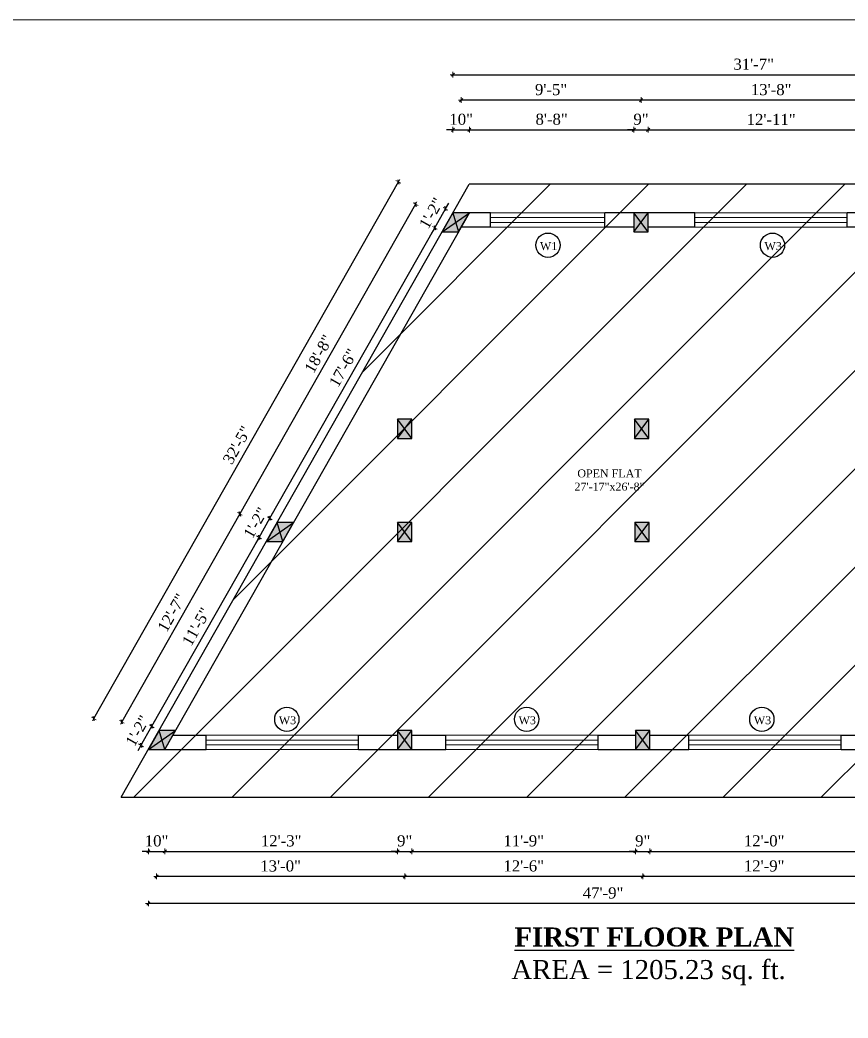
# Model space of a CAD drawing. Header units: inches. Extents: x 4069 to 291496, y -47643 to 12535.
# Drawn here: x 91030 to 91551, y 2349 to 2978 of the extents above; entities that cross this region are included whole.
import ezdxf

# ---------------------------------------------------------------- set-up
doc = ezdxf.new("R2010")
doc.units = ezdxf.units.IN
doc.header["$LTSCALE"] = 5
doc.header["$MEASUREMENT"] = 0
for name, color, linetype, lineweight in [('A-WALL', 7, 'Continuous', 9), ('Dimension', 7, 'Continuous', 18), ('Dw', 2, 'Continuous', 18), ('ele1', 21, 'Continuous', 20)]:
    doc.layers.add(name, color=color, linetype=linetype, lineweight=lineweight)
doc.layers.add('dim line', color=7, linetype='Continuous', lineweight=15, true_color=0xfab2b2)
doc.layers.add('TEXT', color=6, linetype='Continuous')
doc.layers.add('WALL', color=7, linetype='Continuous')
doc.styles.add('ordinary', font='times.ttf')
doc.dimstyles.new('Copy of 96', dxfattribs={"dimtxt": 7, "dimasz": 4, "dimexe": 0.5, "dimexo": 0.5, "dimgap": 3, "dimtad": 1, "dimdec": 1, "dimzin": 11, "dimdsep": 46, "dimlunit": 4, "dimtxsty": 'ordinary', "dimblk": 'OBLIQUE', "dimcen": 0.09, "dimse1": 1, "dimse2": 1, "dimclrt": 6, "dimazin": 0, "dimtfac": 1, "dimtdec": 1, "dimtix": 1, "dimtmove": 2, "dimatfit": 3, "dimldrblk": 'leader', "dimfxl": 0.5, "dimfxlon": 1, "dimtolj": 1, "dimtzin": 0, "dimarcsym": 0})

# ---------------------------------------------------------------- blocks, each defined once
blk = doc.blocks.new('c2a')
at = {"color": 1, "ltscale": 5}
for p, q in [((18091.63, 4625.76), (18084.82, 4613.76)), ((18101.98, 4625.76), (18091.63, 4625.76)), ((18095.17, 4613.76), (18101.98, 4625.76)), ((18084.82, 4613.76), (18095.17, 4613.76))]:
    blk.add_line(p, q, dxfattribs=at)
blk = doc.blocks.new('oblique')
at = {"color": 0, "lineweight": -2}
blk.add_line((0.25, 0.25), (-0.25, -0.25), dxfattribs=at)
at = {"layer": 'dim line', "lineweight": 9}
for p, q in [((-0.4375, 0), (0.4375, 0)), ((0, 0.4375), (0, -0.4375))]:
    blk.add_line(p, q, dxfattribs=at)
blk = doc.blocks.new('*D1990')
at = {"layer": 'A-WALL', "color": 0, "lineweight": -2, "ltscale": 50, "transparency": 16777216}
blk.add_line((91574.95, 2438.37), (91421.95, 2438.37), dxfattribs=at)
at = {"layer": 'Defpoints', "color": 0, "ltscale": 50, "transparency": 16777216}
for p in [(91421.95, 2518.3), (91574.95, 2518.3), (91421.95, 2438.37)]:
    blk.add_point(p, dxfattribs=at)
at = {"layer": 'A-WALL', "color": 0, "lineweight": -2, "ltscale": 50, "transparency": 16777216, "xscale": 4, "yscale": 4, "zscale": 4, "rotation": 180}
blk.add_blockref('oblique', (91421.95, 2438.37), dxfattribs=at)
at = {"layer": 'A-WALL', "color": 0, "lineweight": -2, "ltscale": 50, "transparency": 16777216, "xscale": 4, "yscale": 4, "zscale": 4}
blk.add_blockref('oblique', (91574.95, 2438.37), dxfattribs=at)
at = {"layer": 'A-WALL', "color": 6, "ltscale": 50, "transparency": 16777216, "insert": (91498.45, 2444.94), "char_height": 7, "attachment_point": 5, "style": 'ordinary'}
blk.add_mtext('\\A1;12\'-9"', dxfattribs=at)
blk = doc.blocks.new('_OBLIQUE')
at = {"color": 0, "linetype": 'ByBlock'}
blk.add_line((-0.5, -0.5), (0.5, 0.5), dxfattribs=at)
blk = doc.blocks.new('leader')
at = {"layer": 'Dimension'}
for p, q in [((0, -4.33), (0, 4.33)), ((-4.42, 0), (4.42, 0))]:
    blk.add_line(p, q, dxfattribs=at)
blk = doc.blocks.new('*D1991')
at = {"layer": 'A-WALL', "color": 0, "lineweight": -2, "ltscale": 50, "transparency": 16777216}
blk.add_line((91421.95, 2438.37), (91271.95, 2438.37), dxfattribs=at)
at = {"layer": 'Defpoints', "color": 0, "ltscale": 50, "transparency": 16777216}
for p in [(91271.95, 2518.3), (91421.95, 2518.3), (91271.95, 2438.37)]:
    blk.add_point(p, dxfattribs=at)
at = {"layer": 'A-WALL', "color": 0, "lineweight": -2, "ltscale": 50, "transparency": 16777216, "xscale": 4, "yscale": 4, "zscale": 4, "rotation": 180}
blk.add_blockref('oblique', (91271.95, 2438.37), dxfattribs=at)
at = {"layer": 'A-WALL', "color": 0, "lineweight": -2, "ltscale": 50, "transparency": 16777216, "xscale": 4, "yscale": 4, "zscale": 4}
blk.add_blockref('oblique', (91421.95, 2438.37), dxfattribs=at)
at = {"layer": 'A-WALL', "color": 6, "ltscale": 50, "transparency": 16777216, "insert": (91346.95, 2444.93), "char_height": 7, "attachment_point": 5, "style": 'ordinary'}
blk.add_mtext('\\A1;12\'-6"', dxfattribs=at)
blk = doc.blocks.new('*D1992')
at = {"layer": 'A-WALL', "color": 0, "lineweight": -2, "ltscale": 50, "transparency": 16777216}
blk.add_line((91271.95, 2438.37), (91115.62, 2438.37), dxfattribs=at)
at = {"layer": 'Defpoints', "color": 0, "ltscale": 50, "transparency": 16777216}
for p in [(91115.62, 2518.3), (91271.95, 2518.3), (91115.62, 2438.37)]:
    blk.add_point(p, dxfattribs=at)
at = {"layer": 'A-WALL', "color": 0, "lineweight": -2, "ltscale": 50, "transparency": 16777216, "xscale": 4, "yscale": 4, "zscale": 4, "rotation": 180}
blk.add_blockref('oblique', (91115.62, 2438.37), dxfattribs=at)
at = {"layer": 'A-WALL', "color": 0, "lineweight": -2, "ltscale": 50, "transparency": 16777216, "xscale": 4, "yscale": 4, "zscale": 4}
blk.add_blockref('oblique', (91271.95, 2438.37), dxfattribs=at)
at = {"layer": 'A-WALL', "color": 6, "ltscale": 50, "transparency": 16777216, "insert": (91193.78, 2444.93), "char_height": 7, "attachment_point": 5, "style": 'ordinary'}
blk.add_mtext('\\A1;13\'-0"', dxfattribs=at)
blk = doc.blocks.new('*D1993')
at = {"layer": 'A-WALL', "color": 0, "lineweight": -2, "ltscale": 50, "transparency": 16777216}
blk.add_line((91683.45, 2421.34), (91110.45, 2421.34), dxfattribs=at)
at = {"layer": 'Defpoints', "color": 0, "ltscale": 50, "transparency": 16777216}
for p in [(91110.45, 2518.3), (91683.45, 2518.3), (91110.45, 2421.34)]:
    blk.add_point(p, dxfattribs=at)
at = {"layer": 'A-WALL', "color": 0, "lineweight": -2, "ltscale": 50, "transparency": 16777216, "xscale": 4, "yscale": 4, "zscale": 4, "rotation": 180}
blk.add_blockref('oblique', (91110.45, 2421.34), dxfattribs=at)
at = {"layer": 'A-WALL', "color": 0, "lineweight": -2, "ltscale": 50, "transparency": 16777216, "xscale": 4, "yscale": 4, "zscale": 4}
blk.add_blockref('oblique', (91683.45, 2421.34), dxfattribs=at)
at = {"layer": 'A-WALL', "color": 6, "ltscale": 50, "transparency": 16777216, "insert": (91396.95, 2427.92), "char_height": 7, "attachment_point": 5, "style": 'ordinary'}
blk.add_mtext('\\A1;47\'-9"', dxfattribs=at)
blk = doc.blocks.new('*D1994')
at = {"layer": 'A-WALL', "color": 0, "lineweight": -2, "ltscale": 50, "transparency": 16777216}
for p, q in [((91112.61, 2532.93), (91114.59, 2536.41)), ((91105.8, 2520.93), (91112.61, 2532.93)), ((91105.8, 2520.93), (91103.83, 2517.46))]:
    blk.add_line(p, q, dxfattribs=at)
at = {"layer": 'Defpoints', "color": 0, "ltscale": 50, "transparency": 16777216}
for p in [(91112.61, 2532.93), (91117.26, 2530.3), (91110.45, 2518.3)]:
    blk.add_point(p, dxfattribs=at)
at = {"layer": 'A-WALL', "color": 0, "lineweight": -2, "ltscale": 50, "transparency": 16777216, "xscale": 4, "yscale": 4, "zscale": 4}
for p, rotation in [((91112.61, 2532.93), 240.4114854942634), ((91105.8, 2520.93), 60.41148549426335)]:
    blk.add_blockref('oblique', p, dxfattribs=dict(at, rotation=rotation))
at = {"layer": 'A-WALL', "color": 6, "ltscale": 50, "transparency": 16777216, "insert": (91103.56, 2530.14), "char_height": 7, "attachment_point": 5, "rotation": 60.41149, "style": 'ordinary'}
blk.add_mtext('\\A1;1\'-2"', dxfattribs=at)
blk = doc.blocks.new('*D1995')
at = {"layer": 'A-WALL', "color": 0, "lineweight": -2, "ltscale": 50, "transparency": 16777216}
blk.add_line((91112.61, 2532.93), (91180.18, 2651.93), dxfattribs=at)
at = {"layer": 'Defpoints', "color": 0, "ltscale": 50, "transparency": 16777216}
for p in [(91180.18, 2651.93), (91184.83, 2649.3), (91117.26, 2530.3)]:
    blk.add_point(p, dxfattribs=at)
at = {"layer": 'A-WALL', "color": 0, "lineweight": -2, "ltscale": 50, "transparency": 16777216, "xscale": 4, "yscale": 4, "zscale": 4}
for p, rotation in [((91180.18, 2651.93), 60.4114854945213), ((91112.61, 2532.93), 240.4114854945213)]:
    blk.add_blockref('oblique', p, dxfattribs=dict(at, rotation=rotation))
at = {"layer": 'A-WALL', "color": 6, "ltscale": 50, "transparency": 16777216, "insert": (91140.69, 2595.67), "char_height": 7, "attachment_point": 5, "rotation": 60.41149, "style": 'ordinary'}
blk.add_mtext('\\A1;11\'-5"', dxfattribs=at)
blk = doc.blocks.new('*D1996')
at = {"layer": 'A-WALL', "color": 0, "lineweight": -2, "ltscale": 50, "transparency": 16777216}
for p, q in [((91187, 2663.93), (91188.97, 2667.41)), ((91180.18, 2651.93), (91187, 2663.93)), ((91180.18, 2651.93), (91178.21, 2648.46))]:
    blk.add_line(p, q, dxfattribs=at)
at = {"layer": 'Defpoints', "color": 0, "ltscale": 50, "transparency": 16777216}
for p in [(91187, 2663.93), (91191.64, 2661.3), (91184.83, 2649.3)]:
    blk.add_point(p, dxfattribs=at)
at = {"layer": 'A-WALL', "color": 0, "lineweight": -2, "ltscale": 50, "transparency": 16777216, "xscale": 4, "yscale": 4, "zscale": 4}
for p, rotation in [((91187, 2663.93), 240.4114854945213), ((91180.18, 2651.93), 60.41148549452131)]:
    blk.add_blockref('oblique', p, dxfattribs=dict(at, rotation=rotation))
at = {"layer": 'A-WALL', "color": 6, "ltscale": 50, "transparency": 16777216, "insert": (91177.94, 2661.14), "char_height": 7, "attachment_point": 5, "rotation": 60.41149, "style": 'ordinary'}
blk.add_mtext('\\A1;1\'-2"', dxfattribs=at)
blk = doc.blocks.new('*D1997')
at = {"layer": 'A-WALL', "color": 0, "lineweight": -2, "ltscale": 50, "transparency": 16777216}
blk.add_line((91187, 2663.93), (91290.91, 2846.93), dxfattribs=at)
at = {"layer": 'Defpoints', "color": 0, "ltscale": 50, "transparency": 16777216}
for p in [(91290.91, 2846.93), (91295.55, 2844.3), (91191.64, 2661.3)]:
    blk.add_point(p, dxfattribs=at)
at = {"layer": 'A-WALL', "color": 0, "lineweight": -2, "ltscale": 50, "transparency": 16777216, "xscale": 4, "yscale": 4, "zscale": 4}
for p, rotation in [((91290.91, 2846.93), 60.4114854945213), ((91187, 2663.93), 240.4114854945213)]:
    blk.add_blockref('oblique', p, dxfattribs=dict(at, rotation=rotation))
at = {"layer": 'A-WALL', "color": 6, "ltscale": 50, "transparency": 16777216, "insert": (91233.24, 2758.68), "char_height": 7, "attachment_point": 5, "rotation": 60.41149, "style": 'ordinary'}
blk.add_mtext('\\A1;17\'-6"', dxfattribs=at)
blk = doc.blocks.new('*D1998')
at = {"layer": 'A-WALL', "color": 0, "lineweight": -2, "ltscale": 50, "transparency": 16777216}
for p, q in [((91297.72, 2858.93), (91299.7, 2862.41)), ((91290.91, 2846.93), (91297.72, 2858.93)), ((91290.91, 2846.93), (91288.93, 2843.46))]:
    blk.add_line(p, q, dxfattribs=at)
at = {"layer": 'Defpoints', "color": 0, "ltscale": 50, "transparency": 16777216}
for p in [(91297.72, 2858.93), (91302.37, 2856.3), (91295.55, 2844.3)]:
    blk.add_point(p, dxfattribs=at)
at = {"layer": 'A-WALL', "color": 0, "lineweight": -2, "ltscale": 50, "transparency": 16777216, "xscale": 4, "yscale": 4, "zscale": 4}
for p, rotation in [((91297.72, 2858.93), 240.4114854945213), ((91290.91, 2846.93), 60.41148549452131)]:
    blk.add_blockref('oblique', p, dxfattribs=dict(at, rotation=rotation))
at = {"layer": 'A-WALL', "color": 6, "ltscale": 50, "transparency": 16777216, "insert": (91288.66, 2856.14), "char_height": 7, "attachment_point": 5, "rotation": 60.41149, "style": 'ordinary'}
blk.add_mtext('\\A1;1\'-2"', dxfattribs=at)
blk = doc.blocks.new('*D1999')
at = {"layer": 'A-WALL', "color": 0, "lineweight": -2, "ltscale": 50, "transparency": 16777216}
blk.add_line((91278.83, 2861.73), (91168.1, 2666.73), dxfattribs=at)
at = {"layer": 'Defpoints', "color": 0, "ltscale": 50, "transparency": 16777216}
for p in [(91298.96, 2850.3), (91168.1, 2666.73), (91188.24, 2655.3)]:
    blk.add_point(p, dxfattribs=at)
at = {"layer": 'A-WALL', "color": 0, "lineweight": -2, "ltscale": 50, "transparency": 16777216, "xscale": 4, "yscale": 4, "zscale": 4}
for p, rotation in [((91278.83, 2861.73), 60.41148549426671), ((91168.1, 2666.73), 240.4114854942667)]:
    blk.add_blockref('oblique', p, dxfattribs=dict(at, rotation=rotation))
at = {"layer": 'A-WALL', "color": 6, "ltscale": 50, "transparency": 16777216, "insert": (91217.76, 2767.47), "char_height": 7, "attachment_point": 5, "rotation": 60.41149, "style": 'ordinary'}
blk.add_mtext('\\A1;18\'-8"', dxfattribs=at)
blk = doc.blocks.new('*D2000')
at = {"layer": 'A-WALL', "color": 0, "lineweight": -2, "ltscale": 50, "transparency": 16777216}
blk.add_line((91168.1, 2666.73), (91093.72, 2535.73), dxfattribs=at)
at = {"layer": 'Defpoints', "color": 0, "ltscale": 50, "transparency": 16777216}
for p in [(91188.24, 2655.3), (91093.72, 2535.73), (91113.85, 2524.3)]:
    blk.add_point(p, dxfattribs=at)
at = {"layer": 'A-WALL', "color": 0, "lineweight": -2, "ltscale": 50, "transparency": 16777216, "xscale": 4, "yscale": 4, "zscale": 4}
for p, rotation in [((91168.1, 2666.73), 60.41148549452131), ((91093.72, 2535.73), 240.4114854945213)]:
    blk.add_blockref('oblique', p, dxfattribs=dict(at, rotation=rotation))
at = {"layer": 'A-WALL', "color": 6, "ltscale": 50, "transparency": 16777216, "insert": (91125.2, 2604.47), "char_height": 7, "attachment_point": 5, "rotation": 60.41149, "style": 'ordinary'}
blk.add_mtext('\\A1;12\'-7"', dxfattribs=at)
blk = doc.blocks.new('*D2001')
at = {"layer": 'A-WALL', "color": 0, "lineweight": -2, "ltscale": 50, "transparency": 16777216}
blk.add_line((91076.07, 2537.81), (91267.99, 2875.81), dxfattribs=at)
at = {"layer": 'Defpoints', "color": 0, "ltscale": 50, "transparency": 16777216}
for p in [(91267.99, 2875.81), (91302.37, 2856.3), (91110.45, 2518.3)]:
    blk.add_point(p, dxfattribs=at)
at = {"layer": 'A-WALL', "color": 0, "lineweight": -2, "ltscale": 50, "transparency": 16777216, "xscale": 4, "yscale": 4, "zscale": 4}
for p, rotation in [((91267.99, 2875.81), 60.41148549426746), ((91076.07, 2537.81), 240.4114854942675)]:
    blk.add_blockref('oblique', p, dxfattribs=dict(at, rotation=rotation))
at = {"layer": 'A-WALL', "color": 6, "ltscale": 50, "transparency": 16777216, "insert": (91166.33, 2710.05), "char_height": 7, "attachment_point": 5, "rotation": 60.41149, "style": 'ordinary'}
blk.add_mtext('\\A1;32\'-5"', dxfattribs=at)
blk = doc.blocks.new('*D2002')
at = {"layer": 'A-WALL', "color": 0, "lineweight": -2, "ltscale": 50, "transparency": 16777216}
for p, q in [((91302.37, 2908.67), (91298.37, 2908.67)), ((91302.37, 2908.67), (91312.72, 2908.67)), ((91312.72, 2908.67), (91316.72, 2908.67))]:
    blk.add_line(p, q, dxfattribs=at)
at = {"layer": 'Defpoints', "color": 0, "ltscale": 50, "transparency": 16777216}
for p in [(91312.72, 2908.67), (91302.37, 2856.3), (91312.72, 2856.3)]:
    blk.add_point(p, dxfattribs=at)
at = {"layer": 'A-WALL', "color": 0, "lineweight": -2, "ltscale": 50, "transparency": 16777216, "xscale": 4, "yscale": 4, "zscale": 4}
blk.add_blockref('oblique', (91302.37, 2908.67), dxfattribs=at)
at = {"layer": 'A-WALL', "color": 0, "lineweight": -2, "ltscale": 50, "transparency": 16777216, "xscale": 4, "yscale": 4, "zscale": 4, "rotation": 180}
blk.add_blockref('oblique', (91312.72, 2908.67), dxfattribs=at)
at = {"layer": 'A-WALL', "color": 6, "ltscale": 50, "transparency": 16777216, "insert": (91307.54, 2915.23), "char_height": 7, "attachment_point": 5, "style": 'ordinary'}
blk.add_mtext('\\A1;10"', dxfattribs=at)
blk = doc.blocks.new('*D2003')
at = {"layer": 'A-WALL', "color": 0, "lineweight": -2, "ltscale": 50, "transparency": 16777216}
blk.add_line((91312.72, 2908.67), (91416.37, 2908.67), dxfattribs=at)
at = {"layer": 'Defpoints', "color": 0, "ltscale": 50, "transparency": 16777216}
for p in [(91416.37, 2908.67), (91312.72, 2856.3), (91416.37, 2856.3)]:
    blk.add_point(p, dxfattribs=at)
at = {"layer": 'A-WALL', "color": 0, "lineweight": -2, "ltscale": 50, "transparency": 16777216, "xscale": 4, "yscale": 4, "zscale": 4}
for p, rotation in [((91312.72, 2908.67), 180.0000000000261), ((91416.37, 2908.67), 2.605510395054913e-11)]:
    blk.add_blockref('oblique', p, dxfattribs=dict(at, rotation=rotation))
at = {"layer": 'A-WALL', "color": 6, "ltscale": 50, "transparency": 16777216, "insert": (91364.54, 2915.23), "char_height": 7, "attachment_point": 5, "style": 'ordinary'}
blk.add_mtext('\\A1;8\'-8"', dxfattribs=at)
blk = doc.blocks.new('*D2004')
at = {"layer": 'A-WALL', "color": 0, "lineweight": -2, "ltscale": 50, "transparency": 16777216}
for p, q in [((91416.37, 2908.67), (91412.37, 2908.67)), ((91416.37, 2908.67), (91425.37, 2908.67)), ((91425.37, 2908.67), (91429.37, 2908.67))]:
    blk.add_line(p, q, dxfattribs=at)
at = {"layer": 'Defpoints', "color": 0, "ltscale": 50, "transparency": 16777216}
for p in [(91425.37, 2908.67), (91416.37, 2856.3), (91425.37, 2856.3)]:
    blk.add_point(p, dxfattribs=at)
at = {"layer": 'A-WALL', "color": 0, "lineweight": -2, "ltscale": 50, "transparency": 16777216, "xscale": 4, "yscale": 4, "zscale": 4}
for p, rotation in [((91416.37, 2908.67), 2.605915483400167e-11), ((91425.37, 2908.67), 180.0000000000261)]:
    blk.add_blockref('oblique', p, dxfattribs=dict(at, rotation=rotation))
at = {"layer": 'A-WALL', "color": 6, "ltscale": 50, "transparency": 16777216, "insert": (91420.87, 2915.24), "char_height": 7, "attachment_point": 5, "style": 'ordinary'}
blk.add_mtext('\\A1;9"', dxfattribs=at)
blk = doc.blocks.new('*D2005')
at = {"layer": 'A-WALL', "color": 0, "lineweight": -2, "ltscale": 50, "transparency": 16777216}
blk.add_line((91425.37, 2908.67), (91580.37, 2908.67), dxfattribs=at)
at = {"layer": 'Defpoints', "color": 0, "ltscale": 50, "transparency": 16777216}
for p in [(91580.37, 2908.67), (91425.37, 2856.3), (91580.37, 2856.3)]:
    blk.add_point(p, dxfattribs=at)
at = {"layer": 'A-WALL', "color": 0, "lineweight": -2, "ltscale": 50, "transparency": 16777216, "xscale": 4, "yscale": 4, "zscale": 4}
for p, rotation in [((91425.37, 2908.67), 180.0000000000261), ((91580.37, 2908.67), 2.605510395054913e-11)]:
    blk.add_blockref('oblique', p, dxfattribs=dict(at, rotation=rotation))
at = {"layer": 'A-WALL', "color": 6, "ltscale": 50, "transparency": 16777216, "insert": (91502.87, 2915.17), "char_height": 7, "attachment_point": 5, "style": 'ordinary'}
blk.add_mtext('\\A1;12\'-11"', dxfattribs=at)
blk = doc.blocks.new('*D2010')
at = {"layer": 'A-WALL', "color": 0, "lineweight": -2, "ltscale": 50, "transparency": 16777216}
blk.add_line((91584.87, 2927.35), (91420.87, 2927.35), dxfattribs=at)
at = {"layer": 'Defpoints', "color": 0, "ltscale": 50, "transparency": 16777216}
for p in [(91420.87, 2927.35), (91420.87, 2856.3), (91584.87, 2856.3)]:
    blk.add_point(p, dxfattribs=at)
at = {"layer": 'A-WALL', "color": 0, "lineweight": -2, "ltscale": 50, "transparency": 16777216, "xscale": 4, "yscale": 4, "zscale": 4, "rotation": 180}
blk.add_blockref('oblique', (91420.87, 2927.35), dxfattribs=at)
at = {"layer": 'A-WALL', "color": 0, "lineweight": -2, "ltscale": 50, "transparency": 16777216, "xscale": 4, "yscale": 4, "zscale": 4}
blk.add_blockref('oblique', (91584.87, 2927.35), dxfattribs=at)
at = {"layer": 'A-WALL', "color": 6, "ltscale": 50, "transparency": 16777216, "insert": (91502.87, 2933.91), "char_height": 7, "attachment_point": 5, "style": 'ordinary'}
blk.add_mtext('\\A1;13\'-8"', dxfattribs=at)
blk = doc.blocks.new('*D2011')
at = {"layer": 'A-WALL', "color": 0, "lineweight": -2, "ltscale": 50, "transparency": 16777216}
blk.add_line((91420.87, 2927.35), (91307.54, 2927.35), dxfattribs=at)
at = {"layer": 'Defpoints', "color": 0, "ltscale": 50, "transparency": 16777216}
for p in [(91307.54, 2927.35), (91307.54, 2856.3), (91420.87, 2856.3)]:
    blk.add_point(p, dxfattribs=at)
at = {"layer": 'A-WALL', "color": 0, "lineweight": -2, "ltscale": 50, "transparency": 16777216, "xscale": 4, "yscale": 4, "zscale": 4, "rotation": 180}
blk.add_blockref('oblique', (91307.54, 2927.35), dxfattribs=at)
at = {"layer": 'A-WALL', "color": 0, "lineweight": -2, "ltscale": 50, "transparency": 16777216, "xscale": 4, "yscale": 4, "zscale": 4}
blk.add_blockref('oblique', (91420.87, 2927.35), dxfattribs=at)
at = {"layer": 'A-WALL', "color": 6, "ltscale": 50, "transparency": 16777216, "insert": (91364.2, 2933.92), "char_height": 7, "attachment_point": 5, "style": 'ordinary'}
blk.add_mtext('\\A1;9\'-5"', dxfattribs=at)
blk = doc.blocks.new('*D2012')
at = {"layer": 'A-WALL', "color": 0, "lineweight": -2, "ltscale": 50, "transparency": 16777216}
blk.add_line((91302.37, 2943.36), (91681.37, 2943.36), dxfattribs=at)
at = {"layer": 'Defpoints', "color": 0, "ltscale": 50, "transparency": 16777216}
for p in [(91681.37, 2943.36), (91302.37, 2856.3), (91681.37, 2856.3)]:
    blk.add_point(p, dxfattribs=at)
at = {"layer": 'A-WALL', "color": 0, "lineweight": -2, "ltscale": 50, "transparency": 16777216, "xscale": 4, "yscale": 4, "zscale": 4, "rotation": 180}
blk.add_blockref('oblique', (91302.37, 2943.36), dxfattribs=at)
at = {"layer": 'A-WALL', "color": 0, "lineweight": -2, "ltscale": 50, "transparency": 16777216, "xscale": 4, "yscale": 4, "zscale": 4}
blk.add_blockref('oblique', (91681.37, 2943.36), dxfattribs=at)
at = {"layer": 'A-WALL', "color": 6, "ltscale": 50, "transparency": 16777216, "insert": (91491.87, 2949.93), "char_height": 7, "attachment_point": 5, "style": 'ordinary'}
blk.add_mtext('\\A1;31\'-7"', dxfattribs=at)
blk = doc.blocks.new('*D2013')
at = {"layer": 'A-WALL', "color": 0, "lineweight": -2, "ltscale": 50, "transparency": 16777216}
for p, q in [((91110.45, 2454.17), (91106.45, 2454.17)), ((91110.45, 2454.17), (91120.8, 2454.17)), ((91120.8, 2454.17), (91124.8, 2454.17))]:
    blk.add_line(p, q, dxfattribs=at)
at = {"layer": 'Defpoints', "color": 0, "ltscale": 50, "transparency": 16777216}
for p in [(91110.45, 2518.3), (91120.8, 2518.3), (91120.8, 2454.17)]:
    blk.add_point(p, dxfattribs=at)
at = {"layer": 'A-WALL', "color": 0, "lineweight": -2, "ltscale": 50, "transparency": 16777216, "xscale": 4, "yscale": 4, "zscale": 4}
blk.add_blockref('oblique', (91110.45, 2454.17), dxfattribs=at)
at = {"layer": 'A-WALL', "color": 0, "lineweight": -2, "ltscale": 50, "transparency": 16777216, "xscale": 4, "yscale": 4, "zscale": 4, "rotation": 180}
blk.add_blockref('oblique', (91120.8, 2454.17), dxfattribs=at)
at = {"layer": 'A-WALL', "color": 6, "ltscale": 50, "transparency": 16777216, "insert": (91115.62, 2460.73), "char_height": 7, "attachment_point": 5, "style": 'ordinary'}
blk.add_mtext('\\A1;10"', dxfattribs=at)
blk = doc.blocks.new('*D2014')
at = {"layer": 'A-WALL', "color": 0, "lineweight": -2, "ltscale": 50, "transparency": 16777216}
blk.add_line((91120.8, 2454.17), (91267.45, 2454.17), dxfattribs=at)
at = {"layer": 'Defpoints', "color": 0, "ltscale": 50, "transparency": 16777216}
for p in [(91120.8, 2518.3), (91267.45, 2518.3), (91267.45, 2454.17)]:
    blk.add_point(p, dxfattribs=at)
at = {"layer": 'A-WALL', "color": 0, "lineweight": -2, "ltscale": 50, "transparency": 16777216, "xscale": 4, "yscale": 4, "zscale": 4, "rotation": 180}
blk.add_blockref('oblique', (91120.8, 2454.17), dxfattribs=at)
at = {"layer": 'A-WALL', "color": 0, "lineweight": -2, "ltscale": 50, "transparency": 16777216, "xscale": 4, "yscale": 4, "zscale": 4}
blk.add_blockref('oblique', (91267.45, 2454.17), dxfattribs=at)
at = {"layer": 'A-WALL', "color": 6, "ltscale": 50, "transparency": 16777216, "insert": (91194.12, 2460.73), "char_height": 7, "attachment_point": 5, "style": 'ordinary'}
blk.add_mtext('\\A1;12\'-3"', dxfattribs=at)
blk = doc.blocks.new('*D2015')
at = {"layer": 'A-WALL', "color": 0, "lineweight": -2, "ltscale": 50, "transparency": 16777216}
for p, q in [((91267.45, 2454.17), (91263.45, 2454.17)), ((91267.45, 2454.17), (91276.45, 2454.17)), ((91276.45, 2454.17), (91280.45, 2454.17))]:
    blk.add_line(p, q, dxfattribs=at)
at = {"layer": 'Defpoints', "color": 0, "ltscale": 50, "transparency": 16777216}
for p in [(91267.45, 2518.3), (91276.45, 2518.3), (91276.45, 2454.17)]:
    blk.add_point(p, dxfattribs=at)
at = {"layer": 'A-WALL', "color": 0, "lineweight": -2, "ltscale": 50, "transparency": 16777216, "xscale": 4, "yscale": 4, "zscale": 4}
blk.add_blockref('oblique', (91267.45, 2454.17), dxfattribs=at)
at = {"layer": 'A-WALL', "color": 0, "lineweight": -2, "ltscale": 50, "transparency": 16777216, "xscale": 4, "yscale": 4, "zscale": 4, "rotation": 180}
blk.add_blockref('oblique', (91276.45, 2454.17), dxfattribs=at)
at = {"layer": 'A-WALL', "color": 6, "ltscale": 50, "transparency": 16777216, "insert": (91271.95, 2460.74), "char_height": 7, "attachment_point": 5, "style": 'ordinary'}
blk.add_mtext('\\A1;9"', dxfattribs=at)
blk = doc.blocks.new('*D2016')
at = {"layer": 'A-WALL', "color": 0, "lineweight": -2, "ltscale": 50, "transparency": 16777216}
blk.add_line((91276.45, 2454.17), (91417.45, 2454.17), dxfattribs=at)
at = {"layer": 'Defpoints', "color": 0, "ltscale": 50, "transparency": 16777216}
for p in [(91276.45, 2518.3), (91417.45, 2518.3), (91417.45, 2454.17)]:
    blk.add_point(p, dxfattribs=at)
at = {"layer": 'A-WALL', "color": 0, "lineweight": -2, "ltscale": 50, "transparency": 16777216, "xscale": 4, "yscale": 4, "zscale": 4, "rotation": 180}
blk.add_blockref('oblique', (91276.45, 2454.17), dxfattribs=at)
at = {"layer": 'A-WALL', "color": 0, "lineweight": -2, "ltscale": 50, "transparency": 16777216, "xscale": 4, "yscale": 4, "zscale": 4}
blk.add_blockref('oblique', (91417.45, 2454.17), dxfattribs=at)
at = {"layer": 'A-WALL', "color": 6, "ltscale": 50, "transparency": 16777216, "insert": (91346.95, 2460.74), "char_height": 7, "attachment_point": 5, "style": 'ordinary'}
blk.add_mtext('\\A1;11\'-9"', dxfattribs=at)
blk = doc.blocks.new('*D2017')
at = {"layer": 'A-WALL', "color": 0, "lineweight": -2, "ltscale": 50, "transparency": 16777216}
for p, q in [((91417.45, 2454.17), (91413.45, 2454.17)), ((91417.45, 2454.17), (91426.45, 2454.17)), ((91426.45, 2454.17), (91430.45, 2454.17))]:
    blk.add_line(p, q, dxfattribs=at)
at = {"layer": 'Defpoints', "color": 0, "ltscale": 50, "transparency": 16777216}
for p in [(91417.45, 2518.3), (91426.45, 2518.3), (91426.45, 2454.17)]:
    blk.add_point(p, dxfattribs=at)
at = {"layer": 'A-WALL', "color": 0, "lineweight": -2, "ltscale": 50, "transparency": 16777216, "xscale": 4, "yscale": 4, "zscale": 4}
blk.add_blockref('oblique', (91417.45, 2454.17), dxfattribs=at)
at = {"layer": 'A-WALL', "color": 0, "lineweight": -2, "ltscale": 50, "transparency": 16777216, "xscale": 4, "yscale": 4, "zscale": 4, "rotation": 180}
blk.add_blockref('oblique', (91426.45, 2454.17), dxfattribs=at)
at = {"layer": 'A-WALL', "color": 6, "ltscale": 50, "transparency": 16777216, "insert": (91421.95, 2460.74), "char_height": 7, "attachment_point": 5, "style": 'ordinary'}
blk.add_mtext('\\A1;9"', dxfattribs=at)
blk = doc.blocks.new('*D2018')
at = {"layer": 'A-WALL', "color": 0, "lineweight": -2, "ltscale": 50, "transparency": 16777216}
blk.add_line((91426.45, 2454.17), (91570.45, 2454.17), dxfattribs=at)
at = {"layer": 'Defpoints', "color": 0, "ltscale": 50, "transparency": 16777216}
for p in [(91426.45, 2518.3), (91570.45, 2518.3), (91570.45, 2454.17)]:
    blk.add_point(p, dxfattribs=at)
at = {"layer": 'A-WALL', "color": 0, "lineweight": -2, "ltscale": 50, "transparency": 16777216, "xscale": 4, "yscale": 4, "zscale": 4, "rotation": 180}
blk.add_blockref('oblique', (91426.45, 2454.17), dxfattribs=at)
at = {"layer": 'A-WALL', "color": 0, "lineweight": -2, "ltscale": 50, "transparency": 16777216, "xscale": 4, "yscale": 4, "zscale": 4}
blk.add_blockref('oblique', (91570.45, 2454.17), dxfattribs=at)
at = {"layer": 'A-WALL', "color": 6, "ltscale": 50, "transparency": 16777216, "insert": (91498.45, 2460.73), "char_height": 7, "attachment_point": 5, "style": 'ordinary'}
blk.add_mtext('\\A1;12\'-0"', dxfattribs=at)

msp = doc.modelspace()

# ---------------------------------------------------------------- hatches: boundary and pattern name
at = {"layer": 'WALL', "linetype": 'ByBlock', "ltscale": 5, "true_color": 0xf8991e}
h = msp.add_hatch(dxfattribs=at)
h.set_pattern_fill('ANSI31', color=30, scale=350)
h.set_pattern_definition([(45, (83816.94, 5103.35), (-30.93592, 30.93592), [])])
h.paths.add_polyline_path([(91093.41147, 2488.29725), (91312.58765, 2874.29725), (91681.25629, 2874.29725), (91682.85544, 2614.29725), (91731.44589, 2614.29725), (91731.44589, 2524.29725), (91683.44589, 2524.29725), (91683.44589, 2488.29725)])
h = msp.add_hatch(color=30, dxfattribs=at)
h.dxf.hatch_style = 1
h.paths.add_polyline_path([(91304.13495, 2850.29725), (91305.90289, 2844.29725), (91312.71666, 2856.29725)])
h.paths.add_polyline_path([(91304.13495, 2850.29725), (91312.71666, 2856.29725), (91302.367, 2856.29725)])
h.paths.add_polyline_path([(91302.367, 2856.29725), (91295.55324, 2844.29725), (91304.13495, 2850.29725)])
h.paths.add_polyline_path([(91304.13495, 2850.29725), (91295.55324, 2844.29725), (91305.90289, 2844.29725)])
h = msp.add_hatch(color=30, dxfattribs=at)
h.dxf.hatch_style = 1
h.paths.add_polyline_path([(91420.86692, 2850.29725), (91416.36692, 2844.29725), (91425.36692, 2844.29725)])
h.paths.add_polyline_path([(91425.36692, 2844.29725), (91425.36692, 2856.29725), (91420.86692, 2850.29725)])
h.paths.add_polyline_path([(91420.86692, 2850.29725), (91425.36692, 2856.29725), (91416.36692, 2856.29725)])
h.paths.add_polyline_path([(91416.36692, 2856.29725), (91416.36692, 2844.29725), (91420.86692, 2850.29725)])
h = msp.add_hatch(color=30, dxfattribs=at)
h.dxf.hatch_style = 1
h.paths.add_polyline_path([(91271.94581, 2720.29725), (91267.44581, 2714.29725), (91276.44581, 2714.29725)])
h.paths.add_polyline_path([(91276.44581, 2714.29725), (91276.44581, 2726.29725), (91271.94581, 2720.29725)])
h.paths.add_polyline_path([(91271.94581, 2720.29725), (91276.44581, 2726.29725), (91267.44581, 2726.29725)])
h.paths.add_polyline_path([(91267.44581, 2726.29725), (91267.44581, 2714.29725), (91271.94581, 2720.29725)])
h = msp.add_hatch(color=30, dxfattribs=at)
h.dxf.hatch_style = 1
h.paths.add_polyline_path([(91421.29715, 2720.29725), (91416.79715, 2714.29725), (91425.79715, 2714.29725)])
h.paths.add_polyline_path([(91425.79715, 2714.29725), (91425.79715, 2726.29725), (91421.29715, 2720.29725)])
h.paths.add_polyline_path([(91421.29715, 2720.29725), (91425.79715, 2726.29725), (91416.79715, 2726.29725)])
h.paths.add_polyline_path([(91416.79715, 2726.29725), (91416.79715, 2714.29725), (91421.29715, 2720.29725)])
h = msp.add_hatch(color=30, dxfattribs=at)
h.dxf.hatch_style = 1
h.paths.add_polyline_path([(91193.41123, 2655.29725), (91195.17918, 2649.29725), (91201.99294, 2661.29725)])
h.paths.add_polyline_path([(91193.41123, 2655.29725), (91201.99294, 2661.29725), (91191.64328, 2661.29725)])
h.paths.add_polyline_path([(91191.64328, 2661.29725), (91184.82952, 2649.29725), (91193.41123, 2655.29725)])
h.paths.add_polyline_path([(91193.41123, 2655.29725), (91184.82952, 2649.29725), (91195.17918, 2649.29725)])
h = msp.add_hatch(color=30, dxfattribs=at)
h.dxf.hatch_style = 1
h.paths.add_polyline_path([(91271.94581, 2655.29725), (91267.44581, 2649.29725), (91276.44581, 2649.29725)])
h.paths.add_polyline_path([(91276.44581, 2649.29725), (91276.44581, 2661.29725), (91271.94581, 2655.29725)])
h.paths.add_polyline_path([(91271.94581, 2655.29725), (91276.44581, 2661.29725), (91267.44581, 2661.29725)])
h.paths.add_polyline_path([(91267.44581, 2661.29725), (91267.44581, 2649.29725), (91271.94581, 2655.29725)])
h = msp.add_hatch(color=30, dxfattribs=at)
h.dxf.hatch_style = 1
h.paths.add_polyline_path([(91421.51227, 2655.29725), (91417.01227, 2649.29725), (91426.01227, 2649.29725)])
h.paths.add_polyline_path([(91426.01227, 2649.29725), (91426.01227, 2661.29725), (91421.51227, 2655.29725)])
h.paths.add_polyline_path([(91421.51227, 2655.29725), (91426.01227, 2661.29725), (91417.01227, 2661.29725)])
h.paths.add_polyline_path([(91417.01227, 2661.29725), (91417.01227, 2649.29725), (91421.51227, 2655.29725)])
h = msp.add_hatch(color=30, dxfattribs=at)
h.dxf.hatch_style = 1
h.paths.add_polyline_path([(91119.0276, 2524.29725), (91120.79555, 2518.29725), (91127.60932, 2530.29725)])
h.paths.add_polyline_path([(91119.0276, 2524.29725), (91127.60932, 2530.29725), (91117.25966, 2530.29725)])
h.paths.add_polyline_path([(91117.25966, 2530.29725), (91110.44589, 2518.29725), (91119.0276, 2524.29725)])
h.paths.add_polyline_path([(91119.0276, 2524.29725), (91110.44589, 2518.29725), (91120.79555, 2518.29725)])
h = msp.add_hatch(color=30, dxfattribs=at)
h.dxf.hatch_style = 1
h.paths.add_polyline_path([(91271.94581, 2524.29725), (91267.44581, 2518.29725), (91276.44581, 2518.29725)])
h.paths.add_polyline_path([(91276.44581, 2518.29725), (91276.44581, 2530.29725), (91271.94581, 2524.29725)])
h.paths.add_polyline_path([(91271.94581, 2524.29725), (91276.44581, 2530.29725), (91267.44581, 2530.29725)])
h.paths.add_polyline_path([(91267.44581, 2530.29725), (91267.44581, 2518.29725), (91271.94581, 2524.29725)])
h = msp.add_hatch(color=30, dxfattribs=at)
h.dxf.hatch_style = 1
h.paths.add_polyline_path([(91421.94581, 2524.29725), (91417.44581, 2518.29725), (91426.44581, 2518.29725)])
h.paths.add_polyline_path([(91426.44581, 2518.29725), (91426.44581, 2530.29725), (91421.94581, 2524.29725)])
h.paths.add_polyline_path([(91421.94581, 2524.29725), (91426.44581, 2530.29725), (91417.44581, 2530.29725)])
h.paths.add_polyline_path([(91417.44581, 2530.29725), (91417.44581, 2518.29725), (91421.94581, 2524.29725)])

# ---------------------------------------------------------------- linework, layer by layer
at = {"color": 1, "ltscale": 5}
for p, q in [((91295.55324, 2844.29725), (91312.71666, 2856.29725)), ((91302.367, 2856.29725), (91305.90289, 2844.29725)), ((91416.36692, 2844.29725), (91425.36692, 2856.29725)), ((91425.36692, 2844.29725), (91416.36692, 2856.29725)), ((91267.44581, 2714.29725), (91276.44581, 2726.29725)), ((91276.44581, 2714.29725), (91267.44581, 2726.29725)), ((91416.79715, 2714.29725), (91425.79715, 2726.29725)), ((91425.79715, 2714.29725), (91416.79715, 2726.29725)), ((91184.82952, 2649.29725), (91201.99294, 2661.29725)), ((91195.17918, 2649.29725), (91191.64328, 2661.29725)), ((91267.44581, 2649.29725), (91276.44581, 2661.29725)), ((91276.44581, 2649.29725), (91267.44581, 2661.29725)), ((91417.01227, 2649.29725), (91426.01227, 2661.29725)), ((91426.01227, 2649.29725), (91417.01227, 2661.29725)), ((91110.44589, 2518.29725), (91127.60932, 2530.29725)), ((91120.79555, 2518.29725), (91117.25966, 2530.29725)), ((91267.44581, 2518.29725), (91276.44581, 2530.29725)), ((91276.44581, 2518.29725), (91267.44581, 2530.29725)), ((91417.44581, 2518.29725), (91426.44581, 2530.29725)), ((91426.44581, 2518.29725), (91417.44581, 2530.29725))]:
    msp.add_line(p, q, dxfattribs=at)
at = {"layer": 'A-WALL', "lineweight": 30}
for p, q in [((91093.41147, 2488.29725), (91312.58765, 2874.29725)), ((91681.25629, 2874.29725), (91312.58765, 2874.29725)), ((91120.79555, 2518.29725), (91312.71666, 2856.29725)), ((91325.98663, 2856.29725), (91302.367, 2856.29725)), ((91325.98663, 2847.29725), (91325.98663, 2856.29725)), ((91454.86692, 2856.29725), (91397.98663, 2856.29725)), ((91397.98663, 2847.29725), (91397.98663, 2856.29725)), ((91454.86692, 2847.29725), (91454.86692, 2856.29725)), ((91589.36692, 2856.29725), (91550.86692, 2856.29725)), ((91550.86692, 2847.29725), (91550.86692, 2856.29725)), ((91325.98663, 2847.29725), (91307.60634, 2847.29725)), ((91416.36692, 2847.29725), (91397.98663, 2847.29725)), ((91454.86692, 2847.29725), (91425.36692, 2847.29725)), ((91580.36692, 2847.29725), (91550.86692, 2847.29725)), ((91125.90587, 2527.29725), (91146.94589, 2527.29725)), ((91146.94589, 2518.29725), (91146.94589, 2527.29725)), ((91242.94589, 2527.29725), (91267.44581, 2527.29725)), ((91242.94589, 2518.29725), (91242.94589, 2527.29725)), ((91276.44581, 2527.29725), (91297.94589, 2527.29725)), ((91297.94589, 2518.29725), (91297.94589, 2527.29725)), ((91393.94589, 2527.29725), (91417.44581, 2527.29725)), ((91393.94589, 2518.29725), (91393.94589, 2527.29725)), ((91426.44581, 2527.29725), (91450.94589, 2527.29725)), ((91450.94589, 2518.29725), (91450.94589, 2527.29725)), ((91546.94589, 2527.29725), (91570.44581, 2527.29725)), ((91546.94589, 2518.29725), (91546.94589, 2527.29725)), ((91110.44589, 2518.29725), (91146.94589, 2518.29725)), ((91242.94589, 2518.29725), (91297.94589, 2518.29725)), ((91393.94589, 2518.29725), (91450.94589, 2518.29725)), ((91546.94589, 2518.29725), (91591.44589, 2518.29725)), ((91093.41147, 2488.29725), (91683.63041, 2488.29725))]:
    msp.add_line(p, q, dxfattribs=at)
at = {"layer": 'Dw', "color": 3}
for p, q in [((91325.98663, 2856.29725), (91397.98663, 2856.29725)), ((91454.86692, 2856.29725), (91550.86692, 2856.29725)), ((91325.98663, 2853.29725), (91397.98663, 2853.29725)), ((91325.98663, 2850.29725), (91397.98663, 2850.29725)), ((91454.86692, 2853.29725), (91550.86692, 2853.29725)), ((91454.86692, 2850.29725), (91550.86692, 2850.29725)), ((91325.98663, 2847.29725), (91397.98663, 2847.29725)), ((91454.86692, 2847.29725), (91550.86692, 2847.29725)), ((91146.94589, 2527.29725), (91242.94589, 2527.29725)), ((91297.94589, 2527.29725), (91393.94589, 2527.29725)), ((91450.94589, 2527.29725), (91546.94589, 2527.29725)), ((91242.94589, 2524.29725), (91146.94589, 2524.29725)), ((91242.94589, 2521.29725), (91146.94589, 2521.29725)), ((91393.94589, 2524.29725), (91297.94589, 2524.29725)), ((91393.94589, 2521.29725), (91297.94589, 2521.29725)), ((91546.94589, 2524.29725), (91450.94589, 2524.29725)), ((91546.94589, 2521.29725), (91450.94589, 2521.29725)), ((91146.94589, 2518.29725), (91242.94589, 2518.29725)), ((91297.94589, 2518.29725), (91393.94589, 2518.29725)), ((91450.94589, 2518.29725), (91546.94589, 2518.29725))]:
    msp.add_line(p, q, dxfattribs=at)
at = {"layer": 'ele1'}
msp.add_lwpolyline([(90199.57197, 2977.82099), (93284.53642, 2977.82099), (93284.53642, 822.48801), (90199.57197, 822.48801)], close=True, dxfattribs=at)
msp.add_lwpolyline([(90199.57197, 2977.82099), (93284.53642, 2977.82099), (93284.53642, 822.48801), (90199.57197, 822.48801)], close=True, dxfattribs=at)
at = {"layer": 'TEXT'}
for centre in [(91362.23636, 2835.94848), (91503.7, 2835.94848), (91197.69298, 2537.32175), (91348.77213, 2537.32175), (91496.99974, 2537.32175)]:
    msp.add_circle(centre, 7.64038, dxfattribs=at)
at = {"layer": 'WALL', "color": 2, "linetype": 'ByBlock', "ltscale": 5}
for points in [[(91295.55324, 2844.29725), (91305.90289, 2844.29725), (91312.71666, 2856.29725), (91302.367, 2856.29725)], [(91416.36692, 2844.29725), (91425.36692, 2844.29725), (91425.36692, 2856.29725), (91416.36692, 2856.29725)], [(91267.44581, 2714.29725), (91276.44581, 2714.29725), (91276.44581, 2726.29725), (91267.44581, 2726.29725)], [(91416.79715, 2714.29725), (91425.79715, 2714.29725), (91425.79715, 2726.29725), (91416.79715, 2726.29725)], [(91184.82952, 2649.29725), (91195.17918, 2649.29725), (91201.99294, 2661.29725), (91191.64328, 2661.29725)], [(91267.44581, 2649.29725), (91276.44581, 2649.29725), (91276.44581, 2661.29725), (91267.44581, 2661.29725)], [(91417.01227, 2649.29725), (91426.01227, 2649.29725), (91426.01227, 2661.29725), (91417.01227, 2661.29725)], [(91110.44589, 2518.29725), (91120.79555, 2518.29725), (91127.60932, 2530.29725), (91117.25966, 2530.29725)], [(91267.44581, 2518.29725), (91276.44581, 2518.29725), (91276.44581, 2530.29725), (91267.44581, 2530.29725)], [(91417.44581, 2518.29725), (91426.44581, 2518.29725), (91426.44581, 2530.29725), (91417.44581, 2530.29725)]]:
    msp.add_lwpolyline(points, close=True, dxfattribs=at)

# ---------------------------------------------------------------- block references
for p in [(73210.73402, -1769.46192), (73100.0103, -1964.46192), (73025.62667, -2095.46192)]:
    msp.add_blockref('c2a', p, dxfattribs=at)

# ---------------------------------------------------------------- texts
at = {"layer": 'TEXT', "style": 'ordinary'}
for s, p in [('W1', (91357.20336, 2832.88436)), ('W3', (91498.667, 2832.88436)), ('W3', (91192.65999, 2534.25764)), ('W3', (91343.73913, 2534.25764)), ('W3', (91491.96674, 2534.25764))]:
    msp.add_text(s, height=5, rotation=0.00038808, dxfattribs=at).set_placement(p)
at = {"layer": 'TEXT', "insert": (91401.00103, 2681.30101), "char_height": 5, "attachment_point": 8, "rotation": 359.99961192, "style": 'ordinary'}
msp.add_mtext_dynamic_manual_height_columns('OPEN FLAT\\P27\'-17"x26\'-8"', width=101.5687276, gutter_width=1720.71691, heights=[0], dxfattribs=at)
at = {"layer": 'TEXT', "char_height": 12, "width": 219.8150831, "attachment_point": 8, "rotation": 359.99961192, "style": 'ordinary'}
for s, insert in [('{\\fTimes New Roman|b1|i0|c0|p18;\\LFIRST FLOOR PLAN}', (91429.21595, 2394.04978)), ('AREA = 1205.23 sq. ft.', (91425.63119, 2369.80903))]:
    msp.add_mtext(s, dxfattribs=dict(at, insert=insert))

# ---------------------------------------------------------------- dimensions: what is measured, and where the dimension line sits
at = {"layer": 'A-WALL', "ltscale": 50}
for base, p1, p2, picture, middle in [((91681.367, 2943.36308), (91302.367, 2856.29725), (91681.367, 2856.29725), '*D2012', (91491.867, 2949.93373)), ((91307.54183, 2927.34602), (91420.86692, 2856.29725), (91307.54183, 2856.29725), '*D2011', (91364.20438, 2933.91668)), ((91420.86692, 2927.34602), (91584.86692, 2856.29725), (91420.86692, 2856.29725), '*D2010', (91502.86692, 2933.90658)), ((91120.79555, 2454.1704), (91110.44589, 2518.29725), (91120.79555, 2518.29725), '*D2013', (91115.62072, 2460.73097)), ((91110.44589, 2421.34453), (91683.44589, 2518.29725), (91110.44589, 2518.29725), '*D1993', (91396.94589, 2427.91519)), ((91115.62072, 2438.36974), (91271.94581, 2518.29725), (91115.62072, 2518.29725), '*D1992', (91193.78326, 2444.9303)), ((91267.44581, 2454.1704), (91120.79555, 2518.29725), (91267.44581, 2518.29725), '*D2014', (91194.12068, 2460.73097)), ((91276.44581, 2454.1704), (91267.44581, 2518.29725), (91276.44581, 2518.29725), '*D2015', (91271.94581, 2460.74106)), ((91271.94581, 2438.36974), (91421.94581, 2518.29725), (91271.94581, 2518.29725), '*D1991', (91346.94581, 2444.9303)), ((91417.44581, 2454.1704), (91276.44581, 2518.29725), (91417.44581, 2518.29725), '*D2016', (91346.94581, 2460.74106)), ((91426.44581, 2454.1704), (91417.44581, 2518.29725), (91426.44581, 2518.29725), '*D2017', (91421.94581, 2460.74106)), ((91421.94581, 2438.36974), (91574.94581, 2518.29725), (91421.94581, 2518.29725), '*D1990', (91498.44581, 2444.94039)), ((91570.44581, 2454.1704), (91426.44581, 2518.29725), (91570.44581, 2518.29725), '*D2018', (91498.44581, 2460.73097))]:
    dim = msp.add_linear_dim(base=base, p1=p1, p2=p2, dimstyle='Copy of 96', override={"dimdec": 0, "dimblk": 'oblique', "dimtdec": 0, "dimarcsym": 1}, dxfattribs=at)
    dim.commit()
    dim.dimension.update_dxf_attribs({"geometry": picture, "text_midpoint": middle})
for p1, p2, distance, picture, middle in [((91302.367, 2856.29725), (91312.71666, 2856.29725), 52.37244, '*D2002', (91307.54183, 2915.23025)), ((91110.44589, 2518.29725), (91302.367, 2856.29725), 39.52759, '*D2001', (91166.32847, 2710.05409)), ((91298.96012, 2850.29725), (91188.2364, 2655.29725), -23.15088, '*D1999', (91217.76137, 2767.4678)), ((91110.44589, 2518.29725), (91117.25966, 2530.29725), 5.34192, '*D1994', (91103.55511, 2530.14441))]:
    dim = msp.add_aligned_dim(p1=p1, p2=p2, distance=distance, dimstyle='Copy of 96', override={"dimdec": 0, "dimblk": 'oblique', "dimtdec": 0, "dimarcsym": 1}, dxfattribs=at)
    dim.commit()
    dim.dimension.update_dxf_attribs({"geometry": picture, "text_midpoint": middle})
for base, p1, p2, angle, picture, middle in [((91416.36692, 2908.66969), (91312.71666, 2856.29725), (91416.36692, 2856.29725), 180, '*D2003', (91364.54179, 2915.23025)), ((91425.36692, 2908.66969), (91416.36692, 2856.29725), (91425.36692, 2856.29725), 180, '*D2004', (91420.86692, 2915.24035)), ((91580.36692, 2908.66969), (91425.36692, 2856.29725), (91580.36692, 2856.29725), 180, '*D2005', (91502.86692, 2915.16969)), ((91297.7217, 2858.93492), (91295.55324, 2844.29725), (91302.367, 2856.29725), 240.41148549, '*D1998', (91288.66246, 2856.14441)), ((91290.90793, 2846.93492), (91191.64328, 2661.29725), (91295.55324, 2844.29725), 240.41148549, '*D1997', (91233.23916, 2758.6793)), ((91186.99798, 2663.93492), (91184.82952, 2649.29725), (91191.64328, 2661.29725), 240.41148549, '*D1996', (91177.93874, 2661.14441)), ((91093.72091, 2535.7284), (91188.2364, 2655.29725), (91113.85277, 2524.29725), 60.41148549, '*D2000', (91125.19892, 2604.47278)), ((91180.18421, 2651.93492), (91117.25966, 2530.29725), (91184.82952, 2649.29725), 240.41148549, '*D1995', (91140.69426, 2595.67431))]:
    dim = msp.add_linear_dim(base=base, p1=p1, p2=p2, angle=angle, dimstyle='Copy of 96', override={"dimdec": 0, "dimblk": 'oblique', "dimtdec": 0, "dimarcsym": 1}, dxfattribs=at)
    dim.commit()
    dim.dimension.update_dxf_attribs({"geometry": picture, "text_midpoint": middle})

doc.saveas('drawing.dxf')
